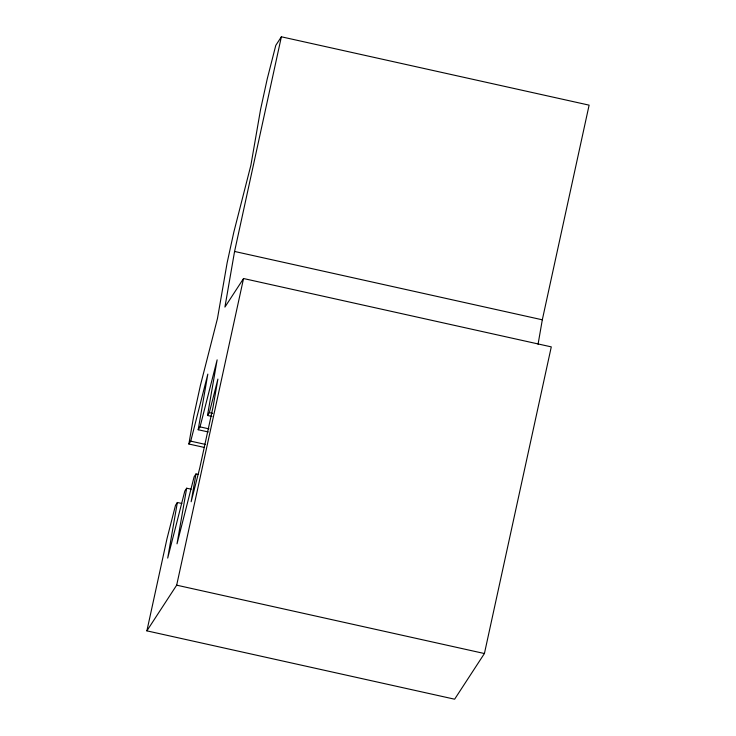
<?xml version="1.0" encoding="UTF-8"?>
<svg xmlns="http://www.w3.org/2000/svg" width="736" height="736" viewBox="0 0 736 736"><rect width="100%" height="100%" fill="white"/><g stroke="black" fill="none" stroke-linecap="round" stroke-linejoin="round"><path stroke-width="1.1" d="M181.838 503.479L177.358 502.486L167.707 558.1L184.81 491.059L186.668 488.207L191.139 489.201M204.534 447.488L188.867 444.01L193.688 416.199L200.376 385.535L217.47 318.495L227.12 262.872L233.809 232.208L250.902 165.168L260.553 109.544L267.242 78.881L275.788 45.365L281.373 36.8L589.113 105.147L542.312 319.801L538.062 344.273M186.668 488.207L177.017 543.83L194.111 476.79L195.978 473.938L198.214 474.435M208.251 431.968L198.177 429.732L207.828 374.109L190.734 441.149L188.867 444.01M195.978 473.938L191.148 501.75L199.704 468.225L213.072 406.898L217.893 379.086L209.346 412.611L207.488 415.463L211.959 416.456M281.373 36.8L234.572 251.454L224.922 307.078L243.542 278.53L551.282 346.877L484.417 653.531L454.627 699.2L146.887 630.853L166.952 538.853L175.499 505.338L177.358 502.486M207.488 415.463L217.138 359.84L200.036 426.88L198.177 429.732M146.887 630.853L176.677 585.175L243.542 278.53M234.572 251.454L542.312 319.801M209.346 412.611L212.704 413.356M200.036 426.88L208.987 428.867M190.734 441.149L205.28 444.378M176.677 585.175L484.417 653.531"/></g></svg>
